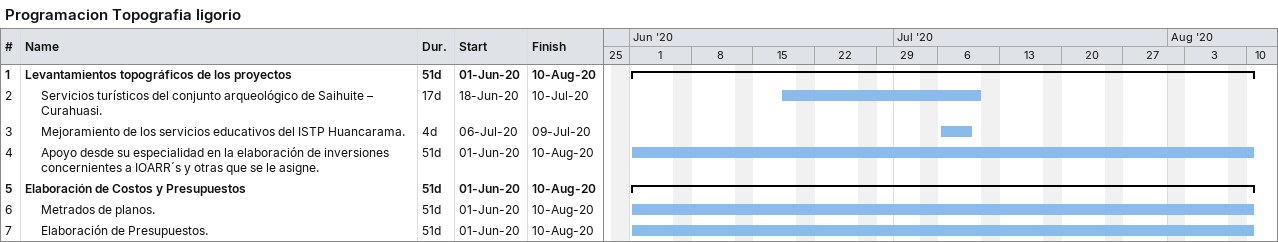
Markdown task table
Programacion Topografia ligorio

| ID | Level | Task | Duration | Start | Finish |
|---|---|---|---|---|---|
| 1 | 1 | **Levantamientos topográficos de los proyectos** | 51d | 2020-06-01 | 2020-08-10 |
| 2 | 2 | Servicios turísticos del conjunto arqueológico de Saihuite – Curahuasi. | 17d | 2020-06-18 | 2020-07-10 |
| 3 | 2 | Mejoramiento de los servicios educativos del ISTP Huancarama. | 4d | 2020-07-06 | 2020-07-09 |
| 4 | 2 | Apoyo desde su especialidad en la elaboración de inversiones concernientes a IOARR´s y otras que se le asigne. | 51d | 2020-06-01 | 2020-08-10 |
| 5 | 1 | **Elaboración de Costos y Presupuestos** | 51d | 2020-06-01 | 2020-08-10 |
| 6 | 2 | Metrados de planos. | 51d | 2020-06-01 | 2020-08-10 |
| 7 | 2 | Elaboración de Presupuestos. | 51d | 2020-06-01 | 2020-08-10 |
